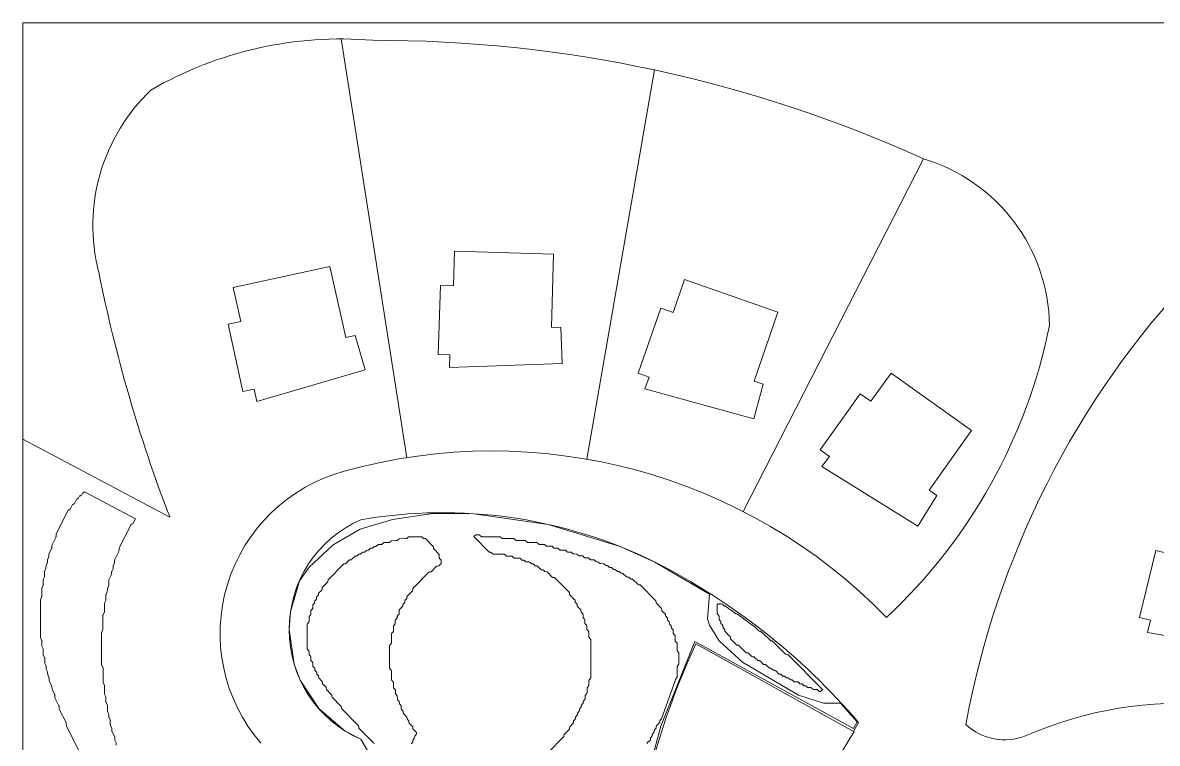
# Model space of a CAD drawing. Header units: inches. Extents: x 36 to 190, y -75 to 56.
# Drawn here: x 146.25 to 161.96, y -46.09 to -36.1 of the extents above; entities that cross this region are included whole.
import ezdxf

# ---------------------------------------------------------------- set-up
doc = ezdxf.new("R2010")
doc.units = ezdxf.units.IN
for name, color, linetype, lineweight in [('01_ORIGINAL_CAD', 7, 'Continuous', 20), ('02_APPROVED_PDF_OUTLINES', 7, 'Continuous', 15), ('03_ADDED_AREAS_SAME_COMPOSITION', 7, 'Continuous', 15), ('04_APPROVED_PERIMETER', 7, 'Continuous', 15)]:
    doc.layers.add(name, color=color, linetype=linetype, lineweight=lineweight)

# ---------------------------------------------------------------- blocks, each defined once
blk = doc.blocks.new('09_LOTUS')
at = {"layer": '01_ORIGINAL_CAD'}
for p, q in [((36.248, 17.906), (36.248, 55.9)), ((36.248, 55.9), (71.442, 55.9))]:
    blk.add_line(p, q, dxfattribs=at)
for points in [[(40.658, 55.675), (41.569, 49.871)], [(45, 55.245), (44.06, 49.85)], [(48.726, 54.013), (46.225, 49.126)], [(38.284, 49.049), (36.248, 50.129)]]:
    blk.add_lwpolyline(points, dxfattribs=at)
for points in [[(43.572, 51.68), (43.598, 52.69), (42.23, 52.734), (42.214, 52.252), (42.035, 52.258), (42.004, 51.303), (42.163, 51.298), (42.158, 51.123), (43.721, 51.177), (43.704, 51.675)], [(40.725, 51.537), (40.502, 52.523), (39.164, 52.23), (39.268, 51.758), (39.093, 51.72), (39.298, 50.787), (39.453, 50.821), (39.491, 50.65), (40.993, 51.087), (40.853, 51.565)], [(46.381, 50.933), (46.709, 51.889), (45.415, 52.34), (45.257, 51.885), (45.088, 51.944), (44.773, 51.041), (44.923, 50.989), (44.866, 50.824), (46.374, 50.409), (46.506, 50.889)], [(48.804, 49.422), (49.389, 50.246), (48.277, 51.045), (47.995, 50.654), (47.85, 50.758), (47.292, 49.982), (47.421, 49.889), (47.319, 49.747), (48.648, 48.921), (48.911, 49.345)], [(53.327, 47.704), (53.561, 48.687), (52.231, 49.012), (52.116, 48.544), (51.942, 48.586), (51.715, 47.658), (51.87, 47.62), (51.829, 47.45), (53.37, 47.181), (53.455, 47.672)]]:
    blk.add_lwpolyline(points, close=True, dxfattribs=at)
for points in [[(44.283, 37.084, 0.090917), (40.931, 45.968, -0.652582), (40.931, 49.011, -0.158741), (45.004, 48.425, -0.098355), (47.824, 46.203), (47.755, 46.078)], [(47.087, 44.63, -0.062406), (47.763, 46.073), (45.572, 47.29, 0.058367), (44.801, 44.944, 0.058367)], [(50.14, 46.014, -0.546754), (57.65, 41.045, 0.171391), (58.184, 40.351, 0.171391)]]:
    blk.add_lwpolyline(points, format="xyb", dxfattribs=at)
for centre, radius, start, end in [((40.658, 50.423), 5.252, 85.2142, 120.0956), ((41.139, 37.317), 18.339, 65.5622, 90.1344), ((39.813, 53.089), 2.593, 133.6015, 194.2753), ((48.026, 51.672), 2.444, 0.7167, 73.3418), ((57.911, 56.571), 21.019, 191.3089, 200.9684), ((61.436, 43.951), 12.326, 136.7478, 169.6154), ((43.034, 53.196), 7.583, 313.0815, 348.6437), ((42.751, 42.34), 7.624, 44.2289, 105.6047), ((41.312, 47.434), 2.33, 105.2161, 220.7715), ((49.852, 46.755), 0.794, 227.0981, 291.2465)]:
    blk.add_arc(centre, radius, start, end, dxfattribs=at)
at = {"layer": '02_APPROVED_PDF_OUTLINES'}
for points in [[(41.113, 45.91), (41.112, 45.912), (41.11, 45.915), (41.108, 45.918), (40.906, 46.122), (40.902, 46.145), (40.902, 46.148), (40.901, 46.151), (40.899, 46.154), (40.897, 46.156), (40.895, 46.159), (40.666, 46.39), (40.663, 46.413), (40.662, 46.416), (40.661, 46.419), (40.66, 46.422), (40.658, 46.425), (40.656, 46.427), (40.534, 46.55), (40.532, 46.57), (40.531, 46.574), (40.53, 46.577), (40.529, 46.58), (40.527, 46.583), (40.525, 46.586), (40.454, 46.658), (40.452, 46.678), (40.452, 46.681), (40.451, 46.684), (40.449, 46.688), (40.447, 46.69), (40.445, 46.693), (40.401, 46.738), (40.399, 46.758), (40.398, 46.762), (40.397, 46.765), (40.396, 46.768), (40.394, 46.771), (40.392, 46.774), (40.348, 46.818), (40.347, 46.835), (40.347, 46.839), (40.346, 46.842), (40.344, 46.845), (40.343, 46.848), (40.34, 46.851), (40.321, 46.871), (40.32, 46.889), (40.32, 46.892), (40.319, 46.896), (40.318, 46.899), (40.316, 46.902), (40.314, 46.905), (40.294, 46.926), (40.292, 46.946), (40.292, 46.949), (40.291, 46.953), (40.289, 46.956), (40.287, 46.959), (40.285, 46.961), (40.268, 46.979), (40.268, 47.019), (40.268, 47.023), (40.267, 47.026), (40.266, 47.029), (40.264, 47.033), (40.262, 47.035), (40.241, 47.059), (40.24, 47.103), (40.24, 47.106), (40.239, 47.109), (40.238, 47.112), (40.237, 47.114), (40.236, 47.117), (40.234, 47.119), (40.215, 47.14), (40.214, 47.183), (40.213, 47.186), (40.213, 47.189), (40.212, 47.192), (40.21, 47.195), (40.209, 47.197), (40.207, 47.2), (40.188, 47.22), (40.188, 47.564), (40.208, 47.587), (40.21, 47.59), (40.211, 47.593), (40.213, 47.596), (40.213, 47.6), (40.214, 47.603), (40.214, 47.671), (40.233, 47.691), (40.234, 47.693), (40.236, 47.696), (40.237, 47.699), (40.238, 47.702), (40.239, 47.705), (40.239, 47.708), (40.24, 47.752), (40.26, 47.775), (40.262, 47.778), (40.264, 47.781), (40.265, 47.784), (40.266, 47.788), (40.266, 47.791), (40.267, 47.832), (40.284, 47.849), (40.286, 47.852), (40.288, 47.855), (40.289, 47.858), (40.29, 47.861), (40.291, 47.865), (40.292, 47.885), (40.312, 47.906), (40.314, 47.909), (40.316, 47.912), (40.317, 47.915), (40.318, 47.918), (40.318, 47.922), (40.319, 47.939), (40.338, 47.96), (40.34, 47.962), (40.342, 47.965), (40.344, 47.969), (40.344, 47.972), (40.345, 47.976), (40.346, 47.992), (40.389, 48.037), (40.392, 48.04), (40.393, 48.043), (40.395, 48.046), (40.396, 48.049), (40.396, 48.052), (40.398, 48.072), (40.469, 48.144), (40.471, 48.147), (40.473, 48.15), (40.474, 48.153), (40.475, 48.156), (40.476, 48.16), (40.477, 48.18), (40.694, 48.4), (40.714, 48.402), (40.717, 48.402), (40.721, 48.403), (40.724, 48.405), (40.727, 48.407), (40.729, 48.409), (40.774, 48.454), (40.793, 48.455), (40.797, 48.456), (40.8, 48.457), (40.803, 48.458), (40.806, 48.46), (40.809, 48.463), (40.853, 48.507), (40.869, 48.508), (40.873, 48.508), (40.876, 48.509), (40.88, 48.51), (40.883, 48.512), (40.885, 48.514), (40.906, 48.534), (40.922, 48.534), (40.926, 48.535), (40.929, 48.536), (40.933, 48.537), (40.936, 48.539), (40.938, 48.541), (40.959, 48.561), (40.975, 48.561), (40.979, 48.562), (40.982, 48.563), (40.986, 48.564), (40.989, 48.566), (40.991, 48.568), (41.012, 48.587), (41.028, 48.588), (41.032, 48.589), (41.035, 48.59), (41.039, 48.591), (41.042, 48.593), (41.044, 48.595), (41.065, 48.615), (41.085, 48.617), (41.089, 48.617), (41.092, 48.618), (41.095, 48.62), (41.098, 48.621), (41.101, 48.624), (41.118, 48.641), (41.134, 48.642), (41.138, 48.642), (41.141, 48.643), (41.145, 48.645), (41.148, 48.647), (41.151, 48.649), (41.171, 48.668), (41.213, 48.669), (41.217, 48.669), (41.22, 48.67), (41.222, 48.671), (41.225, 48.672), (41.228, 48.674), (41.23, 48.676), (41.25, 48.695), (41.316, 48.695), (41.319, 48.695), (41.322, 48.696), (41.325, 48.697), (41.328, 48.698), (41.33, 48.699), (41.333, 48.701), (41.356, 48.721), (41.422, 48.722), (41.425, 48.722), (41.428, 48.723), (41.431, 48.723), (41.434, 48.725), (41.437, 48.726), (41.439, 48.728), (41.462, 48.748), (41.555, 48.749), (41.558, 48.749), (41.561, 48.749), (41.564, 48.75), (41.567, 48.752), (41.569, 48.753), (41.572, 48.755), (41.594, 48.775), (41.775, 48.775), (41.795, 48.757), (41.797, 48.754), (41.8, 48.753), (41.804, 48.751), (41.807, 48.75), (41.811, 48.75), (41.827, 48.749), (41.938, 48.637), (41.94, 48.617), (41.94, 48.614), (41.941, 48.61), (41.943, 48.607), (41.945, 48.604), (41.947, 48.602), (42.017, 48.531), (42.018, 48.487), (42.018, 48.484), (42.019, 48.481), (42.02, 48.478), (42.021, 48.476), (42.023, 48.473), (42.025, 48.471), (42.044, 48.451), (42.044, 48.403), (42.013, 48.371), (41.99, 48.368), (41.987, 48.367), (41.984, 48.366), (41.981, 48.365), (41.978, 48.363), (41.976, 48.361), (41.906, 48.29), (41.884, 48.287), (41.881, 48.286), (41.878, 48.285), (41.875, 48.284), (41.872, 48.282), (41.87, 48.28), (41.658, 48.065), (41.656, 48.063), (41.654, 48.06), (41.652, 48.057), (41.651, 48.054), (41.651, 48.051), (41.648, 48.028), (41.576, 47.955), (41.574, 47.953), (41.572, 47.95), (41.571, 47.947), (41.57, 47.943), (41.569, 47.94), (41.568, 47.92), (41.548, 47.899), (41.546, 47.896), (41.544, 47.893), (41.543, 47.89), (41.542, 47.886), (41.541, 47.883), (41.541, 47.865), (41.522, 47.845), (41.519, 47.842), (41.518, 47.839), (41.516, 47.836), (41.515, 47.832), (41.515, 47.829), (41.514, 47.812), (41.469, 47.765), (41.467, 47.762), (41.465, 47.76), (41.464, 47.757), (41.463, 47.754), (41.462, 47.751), (41.462, 47.748), (41.461, 47.704), (41.444, 47.687), (41.442, 47.684), (41.44, 47.681), (41.439, 47.678), (41.438, 47.675), (41.437, 47.671), (41.435, 47.651), (41.416, 47.63), (41.414, 47.628), (41.412, 47.625), (41.411, 47.622), (41.41, 47.62), (41.409, 47.617), (41.409, 47.614), (41.408, 47.569), (41.388, 47.546), (41.386, 47.543), (41.384, 47.54), (41.383, 47.537), (41.382, 47.533), (41.382, 47.53), (41.382, 47.462), (41.362, 47.439), (41.36, 47.436), (41.358, 47.433), (41.357, 47.429), (41.356, 47.426), (41.356, 47.422), (41.356, 47.3), (41.335, 47.274), (41.333, 47.271), (41.331, 47.268), (41.33, 47.265), (41.329, 47.262), (41.329, 47.258), (41.33, 46.963), (41.33, 46.96), (41.331, 46.956), (41.332, 46.953), (41.333, 46.95), (41.335, 46.947), (41.356, 46.921), (41.357, 46.799), (41.357, 46.796), (41.358, 46.792), (41.359, 46.789), (41.361, 46.786), (41.363, 46.783), (41.383, 46.76), (41.384, 46.692), (41.384, 46.688), (41.385, 46.685), (41.386, 46.681), (41.388, 46.678), (41.39, 46.675), (41.41, 46.652), (41.41, 46.611), (41.411, 46.608), (41.411, 46.604), (41.413, 46.601), (41.414, 46.598), (41.416, 46.595), (41.437, 46.572), (41.438, 46.527), (41.438, 46.524), (41.439, 46.522), (41.44, 46.519), (41.441, 46.516), (41.443, 46.513), (41.445, 46.511), (41.464, 46.49), (41.466, 46.47), (41.466, 46.466), (41.467, 46.463), (41.469, 46.46), (41.471, 46.457), (41.473, 46.454), (41.49, 46.437), (41.49, 46.397), (41.491, 46.393), (41.491, 46.39), (41.493, 46.386), (41.494, 46.383), (41.497, 46.38), (41.517, 46.357), (41.518, 46.339), (41.518, 46.336), (41.519, 46.333), (41.52, 46.33), (41.521, 46.328), (41.523, 46.325), (41.525, 46.323), (41.57, 46.276), (41.571, 46.259), (41.571, 46.255), (41.572, 46.252), (41.574, 46.248), (41.576, 46.245), (41.578, 46.243), (41.597, 46.222), (41.598, 46.205), (41.598, 46.202), (41.599, 46.199), (41.6, 46.196), (41.601, 46.194), (41.603, 46.191), (41.605, 46.189), (41.651, 46.141), (41.652, 46.121), (41.653, 46.117), (41.654, 46.114), (41.655, 46.111), (41.657, 46.108), (41.659, 46.106), (41.703, 46.061), (41.703, 46.04), (41.686, 46.023), (41.684, 46.02), (41.682, 46.017), (41.681, 46.014), (41.68, 46.011), (41.679, 46.008), (41.677, 45.987), (41.658, 45.966), (41.656, 45.963), (41.654, 45.96), (41.653, 45.957), (41.652, 45.954), (41.651, 45.95), (41.651, 45.933), (41.632, 45.912), (41.629, 45.91)], [(43.535, 45.794), (43.736, 45.997), (43.738, 46), (43.74, 46.003), (43.741, 46.005), (43.742, 46.008), (43.743, 46.012), (43.746, 46.035), (43.815, 46.105), (43.817, 46.107), (43.819, 46.11), (43.821, 46.113), (43.822, 46.116), (43.822, 46.119), (43.825, 46.142), (43.872, 46.191), (43.874, 46.193), (43.875, 46.195), (43.877, 46.198), (43.878, 46.201), (43.878, 46.204), (43.879, 46.207), (43.879, 46.224), (43.897, 46.242), (43.899, 46.244), (43.901, 46.247), (43.902, 46.25), (43.903, 46.253), (43.904, 46.257), (43.905, 46.277), (43.925, 46.298), (43.927, 46.301), (43.929, 46.304), (43.93, 46.307), (43.931, 46.311), (43.931, 46.314), (43.932, 46.331), (43.951, 46.352), (43.953, 46.355), (43.955, 46.358), (43.957, 46.361), (43.958, 46.364), (43.958, 46.368), (43.959, 46.385), (43.976, 46.403), (43.978, 46.405), (43.98, 46.408), (43.981, 46.411), (43.982, 46.415), (43.983, 46.418), (43.985, 46.438), (44.004, 46.459), (44.006, 46.462), (44.008, 46.465), (44.01, 46.468), (44.01, 46.472), (44.011, 46.475), (44.012, 46.492), (44.031, 46.513), (44.033, 46.515), (44.034, 46.518), (44.035, 46.521), (44.036, 46.524), (44.037, 46.527), (44.037, 46.53), (44.038, 46.574), (44.058, 46.597), (44.061, 46.6), (44.062, 46.603), (44.063, 46.606), (44.064, 46.61), (44.065, 46.613), (44.065, 46.681), (44.085, 46.704), (44.087, 46.707), (44.089, 46.71), (44.09, 46.714), (44.091, 46.717), (44.091, 46.721), (44.091, 46.789), (44.111, 46.812), (44.113, 46.815), (44.115, 46.818), (44.116, 46.821), (44.117, 46.825), (44.117, 46.828), (44.116, 47.344), (44.116, 47.347), (44.115, 47.351), (44.114, 47.354), (44.112, 47.357), (44.11, 47.36), (44.09, 47.383), (44.089, 47.451), (44.089, 47.455), (44.088, 47.458), (44.087, 47.462), (44.085, 47.465), (44.083, 47.468), (44.063, 47.491), (44.062, 47.535), (44.062, 47.538), (44.061, 47.541), (44.06, 47.544), (44.059, 47.547), (44.057, 47.549), (44.055, 47.552), (44.036, 47.572), (44.035, 47.616), (44.035, 47.619), (44.034, 47.622), (44.033, 47.624), (44.032, 47.627), (44.03, 47.63), (44.028, 47.632), (44.01, 47.652), (44.009, 47.696), (44.008, 47.699), (44.008, 47.702), (44.007, 47.705), (44.005, 47.708), (44.004, 47.71), (44.002, 47.713), (43.982, 47.734), (43.98, 47.754), (43.98, 47.757), (43.979, 47.761), (43.977, 47.764), (43.976, 47.767), (43.973, 47.769), (43.929, 47.814), (43.929, 47.831), (43.928, 47.834), (43.927, 47.838), (43.926, 47.841), (43.924, 47.844), (43.922, 47.847), (43.902, 47.868), (43.901, 47.888), (43.9, 47.891), (43.899, 47.895), (43.898, 47.898), (43.896, 47.901), (43.893, 47.903), (43.822, 47.975), (43.821, 47.995), (43.82, 47.999), (43.819, 48.002), (43.818, 48.005), (43.816, 48.008), (43.814, 48.011), (43.623, 48.203), (43.621, 48.205), (43.618, 48.207), (43.614, 48.208), (43.611, 48.209), (43.608, 48.21), (43.588, 48.212), (43.517, 48.283), (43.514, 48.285), (43.511, 48.287), (43.508, 48.289), (43.505, 48.29), (43.501, 48.29), (43.481, 48.292), (43.461, 48.312), (43.458, 48.314), (43.455, 48.316), (43.451, 48.317), (43.448, 48.318), (43.444, 48.319), (43.428, 48.319), (43.384, 48.364), (43.381, 48.366), (43.378, 48.368), (43.375, 48.369), (43.372, 48.37), (43.368, 48.371), (43.348, 48.373), (43.328, 48.392), (43.325, 48.395), (43.322, 48.396), (43.319, 48.398), (43.315, 48.399), (43.312, 48.399), (43.295, 48.4), (43.275, 48.419), (43.272, 48.421), (43.27, 48.423), (43.267, 48.424), (43.264, 48.425), (43.261, 48.426), (43.258, 48.426), (43.215, 48.427), (43.198, 48.444), (43.195, 48.446), (43.192, 48.448), (43.189, 48.45), (43.186, 48.451), (43.183, 48.451), (43.163, 48.453), (43.142, 48.473), (43.139, 48.475), (43.137, 48.476), (43.134, 48.478), (43.131, 48.479), (43.128, 48.479), (43.125, 48.48), (43.055, 48.48), (43.032, 48.501), (43.03, 48.503), (43.027, 48.504), (43.024, 48.506), (43.022, 48.506), (43.019, 48.507), (43.016, 48.507), (42.949, 48.507), (42.926, 48.528), (42.923, 48.529), (42.921, 48.531), (42.918, 48.532), (42.915, 48.533), (42.912, 48.534), (42.909, 48.534), (42.763, 48.534), (42.743, 48.553), (42.741, 48.555), (42.738, 48.557), (42.734, 48.558), (42.731, 48.559), (42.727, 48.56), (42.711, 48.56), (42.495, 48.779), (42.495, 48.779), (42.496, 48.779), (42.499, 48.78), (42.502, 48.782), (42.505, 48.784), (42.507, 48.786), (42.524, 48.803), (42.571, 48.803), (42.594, 48.783), (42.597, 48.781), (42.599, 48.779), (42.602, 48.778), (42.605, 48.777), (42.608, 48.777), (42.611, 48.776), (42.863, 48.776), (42.886, 48.756), (42.889, 48.754), (42.891, 48.753), (42.894, 48.751), (42.897, 48.75), (42.9, 48.75), (42.903, 48.75), (43.049, 48.75), (43.072, 48.729), (43.074, 48.727), (43.077, 48.726), (43.08, 48.725), (43.083, 48.724), (43.086, 48.723), (43.089, 48.723), (43.209, 48.723), (43.231, 48.703), (43.234, 48.701), (43.236, 48.699), (43.239, 48.698), (43.242, 48.697), (43.245, 48.696), (43.248, 48.696), (43.368, 48.696), (43.391, 48.676), (43.393, 48.674), (43.396, 48.672), (43.398, 48.671), (43.401, 48.67), (43.404, 48.67), (43.407, 48.67), (43.474, 48.669), (43.497, 48.649), (43.499, 48.647), (43.502, 48.646), (43.505, 48.644), (43.508, 48.644), (43.51, 48.643), (43.513, 48.643), (43.58, 48.643), (43.6, 48.624), (43.602, 48.622), (43.605, 48.62), (43.607, 48.619), (43.61, 48.618), (43.613, 48.617), (43.616, 48.617), (43.66, 48.616), (43.683, 48.596), (43.685, 48.594), (43.688, 48.592), (43.691, 48.591), (43.693, 48.59), (43.696, 48.589), (43.699, 48.589), (43.766, 48.589), (43.786, 48.57), (43.788, 48.568), (43.791, 48.567), (43.793, 48.565), (43.796, 48.564), (43.799, 48.564), (43.802, 48.563), (43.845, 48.562), (43.865, 48.543), (43.868, 48.541), (43.87, 48.54), (43.873, 48.538), (43.876, 48.537), (43.879, 48.537), (43.882, 48.537), (43.925, 48.536), (43.945, 48.517), (43.947, 48.515), (43.95, 48.513), (43.953, 48.512), (43.956, 48.511), (43.959, 48.51), (43.962, 48.51), (44.005, 48.509), (44.025, 48.49), (44.027, 48.488), (44.03, 48.486), (44.032, 48.485), (44.035, 48.484), (44.038, 48.483), (44.041, 48.483), (44.085, 48.482), (44.108, 48.462), (44.11, 48.46), (44.113, 48.458), (44.116, 48.457), (44.118, 48.456), (44.121, 48.456), (44.124, 48.455), (44.164, 48.455), (44.181, 48.438), (44.184, 48.436), (44.187, 48.434), (44.19, 48.433), (44.193, 48.432), (44.196, 48.431), (44.216, 48.429), (44.237, 48.41), (44.24, 48.408), (44.242, 48.406), (44.245, 48.405), (44.248, 48.404), (44.251, 48.403), (44.254, 48.403), (44.297, 48.402), (44.314, 48.385), (44.317, 48.382), (44.319, 48.38), (44.323, 48.379), (44.326, 48.378), (44.329, 48.377), (44.349, 48.376), (44.37, 48.356), (44.373, 48.354), (44.376, 48.352), (44.379, 48.35), (44.383, 48.35), (44.386, 48.349), (44.403, 48.348), (44.423, 48.329), (44.426, 48.327), (44.429, 48.325), (44.432, 48.324), (44.436, 48.323), (44.439, 48.322), (44.456, 48.322), (44.476, 48.302), (44.479, 48.3), (44.482, 48.298), (44.485, 48.297), (44.489, 48.296), (44.492, 48.296), (44.509, 48.295), (44.529, 48.276), (44.532, 48.273), (44.535, 48.271), (44.539, 48.27), (44.542, 48.269), (44.546, 48.269), (44.562, 48.268), (44.606, 48.224), (44.609, 48.222), (44.612, 48.22), (44.615, 48.218), (44.618, 48.217), (44.622, 48.217), (44.642, 48.215), (44.662, 48.195), (44.665, 48.193), (44.668, 48.191), (44.671, 48.19), (44.675, 48.189), (44.678, 48.188), (44.695, 48.188), (44.766, 48.117), (44.768, 48.114), (44.771, 48.112), (44.774, 48.111), (44.778, 48.11), (44.781, 48.109), (44.801, 48.108), (45.018, 47.888), (45.02, 47.868), (45.021, 47.865), (45.022, 47.861), (45.023, 47.858), (45.025, 47.855), (45.027, 47.853), (45.098, 47.781), (45.1, 47.761), (45.101, 47.757), (45.102, 47.754), (45.103, 47.751), (45.105, 47.748), (45.107, 47.745), (45.151, 47.701), (45.152, 47.684), (45.152, 47.68), (45.153, 47.677), (45.155, 47.674), (45.156, 47.671), (45.159, 47.668), (45.178, 47.647), (45.178, 47.63), (45.179, 47.627), (45.18, 47.623), (45.181, 47.62), (45.183, 47.617), (45.185, 47.614), (45.204, 47.594), (45.205, 47.577), (45.206, 47.573), (45.206, 47.57), (45.208, 47.566), (45.21, 47.563), (45.212, 47.561), (45.231, 47.54), (45.233, 47.519), (45.234, 47.516), (45.235, 47.513), (45.236, 47.509), (45.238, 47.507), (45.24, 47.504), (45.257, 47.486), (45.258, 47.443), (45.259, 47.44), (45.259, 47.437), (45.26, 47.434), (45.262, 47.431), (45.263, 47.429), (45.265, 47.426), (45.284, 47.406), (45.284, 47.339), (45.285, 47.335), (45.285, 47.332), (45.287, 47.328), (45.288, 47.325), (45.291, 47.322), (45.311, 47.299), (45.311, 47.205), (45.311, 47.201), (45.312, 47.198), (45.313, 47.194), (45.315, 47.191), (45.317, 47.188), (45.338, 47.165), (45.338, 47.008), (45.318, 46.985), (45.316, 46.983), (45.314, 46.979), (45.313, 46.976), (45.312, 46.973), (45.312, 46.969), (45.312, 46.836), (45.289, 46.796), (45.288, 46.792), (45.095, 46.252), (45.081, 46.237), (45.079, 46.234), (45.078, 46.231), (45.076, 46.228), (45.075, 46.225), (45.075, 46.221), (45.074, 46.204), (45.031, 46.16), (45.028, 46.157), (45.026, 46.154), (45.025, 46.151), (45.024, 46.148), (45.024, 46.144), (45.022, 46.124), (45.002, 46.103), (45, 46.1), (44.998, 46.097), (44.997, 46.094), (44.996, 46.09), (44.996, 46.087), (44.995, 46.07), (44.976, 46.049), (44.974, 46.046), (44.972, 46.043), (44.97, 46.04), (44.97, 46.037), (44.969, 46.033), (44.968, 46.016), (44.949, 45.995), (44.947, 45.993), (44.945, 45.99), (44.944, 45.986), (44.943, 45.983), (44.943, 45.979), (44.942, 45.963), (44.898, 45.918), (44.896, 45.915), (44.894, 45.912), (44.893, 45.909)]]:
    blk.add_lwpolyline(points, dxfattribs=at)
blk.add_lwpolyline([(45.906, 47.85), (45.908, 47.849), (45.91, 47.847), (45.913, 47.846), (45.916, 47.845), (45.919, 47.844), (45.942, 47.841), (45.961, 47.822), (45.963, 47.82), (45.966, 47.818), (45.968, 47.817), (45.971, 47.816), (45.974, 47.815), (45.982, 47.814), (46.043, 47.767), (46.045, 47.765), (46.048, 47.763), (46.051, 47.762), (46.054, 47.762), (46.062, 47.76), (46.122, 47.713), (46.125, 47.711), (46.129, 47.709), (46.15, 47.701), (46.396, 47.516), (46.439, 47.474), (46.442, 47.472), (46.444, 47.47), (46.447, 47.468), (46.45, 47.467), (46.453, 47.467), (46.465, 47.465), (46.5, 47.439), (46.599, 47.34), (46.601, 47.337), (46.604, 47.335), (46.607, 47.334), (46.61, 47.333), (46.614, 47.332), (46.631, 47.331), (46.645, 47.319), (46.809, 47.154), (46.811, 47.152), (46.814, 47.15), (46.817, 47.148), (46.82, 47.147), (46.823, 47.147), (46.846, 47.143), (47.329, 46.656), (47.329, 46.656), (47.328, 46.655), (47.325, 46.654), (47.322, 46.653), (47.319, 46.651), (47.317, 46.649), (47.3, 46.632), (47.279, 46.632), (47.26, 46.651), (47.257, 46.653), (47.255, 46.654), (47.252, 46.656), (47.249, 46.657), (47.246, 46.657), (47.243, 46.657), (47.2, 46.658), (47.176, 46.679), (47.174, 46.681), (47.172, 46.682), (47.169, 46.683), (47.166, 46.684), (47.163, 46.685), (47.16, 46.685), (47.12, 46.685), (47.103, 46.702), (47.101, 46.705), (47.098, 46.707), (47.095, 46.708), (47.091, 46.709), (47.088, 46.71), (47.068, 46.711), (47.047, 46.731), (47.044, 46.733), (47.041, 46.735), (47.038, 46.736), (47.035, 46.737), (47.031, 46.738), (47.014, 46.739), (46.994, 46.758), (46.992, 46.76), (46.989, 46.761), (46.986, 46.763), (46.983, 46.764), (46.98, 46.764), (46.977, 46.765), (46.934, 46.766), (46.914, 46.785), (46.912, 46.787), (46.908, 46.789), (46.905, 46.79), (46.902, 46.791), (46.898, 46.791), (46.881, 46.792), (46.861, 46.811), (46.858, 46.814), (46.855, 46.815), (46.852, 46.817), (46.849, 46.818), (46.845, 46.818), (46.829, 46.819), (46.811, 46.836), (46.808, 46.839), (46.805, 46.841), (46.802, 46.842), (46.799, 46.843), (46.796, 46.844), (46.776, 46.845), (46.755, 46.865), (46.752, 46.867), (46.749, 46.869), (46.746, 46.87), (46.742, 46.871), (46.739, 46.872), (46.722, 46.873), (46.678, 46.917), (46.676, 46.919), (46.673, 46.921), (46.67, 46.922), (46.666, 46.923), (46.663, 46.924), (46.643, 46.926), (46.622, 46.945), (46.619, 46.948), (46.616, 46.95), (46.613, 46.951), (46.609, 46.952), (46.606, 46.952), (46.59, 46.953), (46.545, 46.997), (46.543, 46.999), (46.54, 47.001), (46.537, 47.003), (46.533, 47.004), (46.53, 47.004), (46.51, 47.006), (46.466, 47.051), (46.463, 47.053), (46.46, 47.055), (46.457, 47.056), (46.454, 47.057), (46.45, 47.058), (46.431, 47.06), (46.386, 47.104), (46.383, 47.107), (46.38, 47.109), (46.377, 47.11), (46.374, 47.111), (46.37, 47.112), (46.351, 47.113), (46.306, 47.158), (46.304, 47.16), (46.301, 47.162), (46.297, 47.164), (46.294, 47.165), (46.291, 47.165), (46.271, 47.167), (46.173, 47.265), (46.171, 47.268), (46.168, 47.269), (46.165, 47.271), (46.161, 47.272), (46.158, 47.272), (46.138, 47.274), (46.053, 47.36), (46.052, 47.38), (46.051, 47.383), (46.05, 47.386), (46.049, 47.39), (46.047, 47.392), (46.044, 47.395), (45.974, 47.467), (45.973, 47.483), (45.973, 47.487), (45.972, 47.49), (45.971, 47.494), (45.969, 47.497), (45.966, 47.499), (45.947, 47.52), (45.947, 47.537), (45.946, 47.541), (45.945, 47.544), (45.944, 47.547), (45.942, 47.55), (45.94, 47.553), (45.92, 47.574), (45.918, 47.594), (45.918, 47.598), (45.917, 47.601), (45.915, 47.604), (45.914, 47.607), (45.911, 47.61), (45.894, 47.627), (45.893, 47.671), (45.893, 47.674), (45.892, 47.677), (45.891, 47.68), (45.89, 47.682), (45.888, 47.685), (45.886, 47.687), (45.868, 47.707), (45.867, 47.836), (45.871, 47.84), (45.887, 47.84), (45.891, 47.841), (45.894, 47.842), (45.898, 47.843), (45.901, 47.845), (45.903, 47.847)], close=True, dxfattribs=at)
at = {"layer": '03_ADDED_AREAS_SAME_COMPOSITION'}
blk.add_lwpolyline([(37.029, 45.802), (36.854, 46.148), (36.851, 46.189), (36.85, 46.193), (36.85, 46.196), (36.848, 46.199), (36.754, 46.386), (36.752, 46.423), (36.752, 46.427), (36.751, 46.43), (36.75, 46.433), (36.694, 46.545), (36.692, 46.582), (36.692, 46.585), (36.691, 46.589), (36.689, 46.592), (36.654, 46.663), (36.652, 46.701), (36.652, 46.704), (36.651, 46.708), (36.649, 46.711), (36.614, 46.782), (36.613, 46.816), (36.613, 46.819), (36.612, 46.823), (36.61, 46.826), (36.594, 46.861), (36.593, 46.895), (36.592, 46.898), (36.592, 46.902), (36.59, 46.905), (36.573, 46.941), (36.572, 46.979), (36.571, 46.982), (36.57, 46.985), (36.569, 46.989), (36.554, 47.02), (36.553, 47.089), (36.553, 47.092), (36.552, 47.096), (36.551, 47.099), (36.533, 47.139), (36.533, 47.212), (36.532, 47.216), (36.531, 47.219), (36.53, 47.222), (36.513, 47.258), (36.512, 47.331), (36.512, 47.335), (36.511, 47.338), (36.51, 47.342), (36.493, 47.377), (36.493, 47.903), (36.51, 47.943), (36.512, 47.946), (36.512, 47.95), (36.512, 47.953), (36.513, 48.062), (36.529, 48.097), (36.531, 48.1), (36.531, 48.104), (36.532, 48.107), (36.532, 48.181), (36.55, 48.221), (36.551, 48.224), (36.552, 48.227), (36.552, 48.231), (36.552, 48.3), (36.568, 48.331), (36.569, 48.334), (36.57, 48.337), (36.57, 48.341), (36.572, 48.379), (36.589, 48.414), (36.59, 48.418), (36.591, 48.421), (36.591, 48.425), (36.592, 48.458), (36.609, 48.494), (36.61, 48.497), (36.611, 48.501), (36.611, 48.504), (36.612, 48.537), (36.647, 48.609), (36.649, 48.612), (36.65, 48.615), (36.65, 48.619), (36.652, 48.656), (36.707, 48.767), (36.709, 48.771), (36.709, 48.774), (36.71, 48.778), (36.711, 48.815), (36.876, 49.143), (36.886, 49.145), (36.889, 49.146), (36.892, 49.147), (36.895, 49.149), (36.898, 49.151), (36.9, 49.153), (36.902, 49.155), (36.904, 49.158), (36.936, 49.223), (36.946, 49.224), (36.949, 49.225), (36.952, 49.226), (36.955, 49.228), (36.957, 49.23), (36.96, 49.232), (36.962, 49.235), (36.964, 49.238), (36.996, 49.301), (37.001, 49.302), (37.004, 49.302), (37.007, 49.303), (37.01, 49.304), (37.013, 49.306), (37.015, 49.307), (37.018, 49.31), (37.02, 49.312), (37.021, 49.315), (37.035, 49.341), (37.041, 49.341), (37.044, 49.342), (37.047, 49.343), (37.05, 49.344), (37.053, 49.345), (37.055, 49.347), (37.058, 49.349), (37.059, 49.352), (37.061, 49.354), (37.075, 49.38), (37.081, 49.381), (37.084, 49.382), (37.087, 49.382), (37.09, 49.384), (37.093, 49.385), (37.095, 49.387), (37.097, 49.389), (37.099, 49.392), (37.101, 49.394), (37.103, 49.398), (37.808, 49.024), (37.773, 48.955), (37.76, 48.951), (37.757, 48.95), (37.754, 48.948), (37.751, 48.946), (37.748, 48.944), (37.746, 48.941), (37.744, 48.938), (37.585, 48.621), (37.583, 48.618), (37.583, 48.614), (37.582, 48.611), (37.579, 48.57), (37.524, 48.458), (37.522, 48.455), (37.521, 48.452), (37.521, 48.448), (37.519, 48.411), (37.502, 48.375), (37.501, 48.371), (37.5, 48.368), (37.5, 48.365), (37.499, 48.331), (37.482, 48.295), (37.481, 48.292), (37.48, 48.289), (37.48, 48.285), (37.479, 48.252), (37.443, 48.176), (37.441, 48.173), (37.441, 48.169), (37.44, 48.166), (37.439, 48.093), (37.424, 48.061), (37.423, 48.058), (37.422, 48.055), (37.421, 48.051), (37.42, 48.014), (37.403, 47.978), (37.402, 47.974), (37.401, 47.971), (37.4, 47.967), (37.4, 47.894), (37.382, 47.854), (37.381, 47.851), (37.38, 47.847), (37.38, 47.844), (37.38, 47.735), (37.362, 47.695), (37.361, 47.692), (37.36, 47.689), (37.36, 47.685), (37.36, 47.496), (37.342, 47.452), (37.341, 47.449), (37.34, 47.446), (37.34, 47.443), (37.341, 47.006), (37.341, 47.003), (37.341, 47), (37.342, 46.997), (37.361, 46.952), (37.361, 46.764), (37.361, 46.76), (37.362, 46.757), (37.363, 46.754), (37.381, 46.714), (37.381, 46.605), (37.381, 46.602), (37.382, 46.598), (37.383, 46.595), (37.401, 46.555), (37.401, 46.486), (37.401, 46.482), (37.402, 46.479), (37.403, 46.476), (37.421, 46.436), (37.422, 46.363), (37.422, 46.359), (37.423, 46.356), (37.424, 46.352), (37.441, 46.316), (37.443, 46.279), (37.443, 46.275), (37.444, 46.272), (37.446, 46.269), (37.461, 46.237), (37.461, 46.169), (37.462, 46.165), (37.462, 46.162), (37.464, 46.158), (37.481, 46.119), (37.482, 46.085), (37.483, 46.081), (37.483, 46.078), (37.485, 46.074), (37.522, 45.999), (37.522, 45.966), (37.523, 45.962), (37.523, 45.959), (37.525, 45.955), (37.542, 45.92), (37.542, 45.886)], dxfattribs=at)
at = {"layer": '04_APPROVED_PERIMETER'}
blk.add_lwpolyline([(41.524, 44.931), (40.931, 45.968), (40.715, 46.083), (40.351, 46.393), (40.093, 46.789), (40.008, 47.011), (39.938, 47.49), (39.956, 47.733), (40.083, 48.165), (40.214, 48.352), (40.55, 48.665), (40.921, 48.88), (41.372, 49.015), (41.929, 49.096), (42.495, 49.095), (43.526, 48.947), (44.523, 48.639), (45.004, 48.425), (45.759, 47.98), (45.733, 47.637), (45.761, 47.551), (45.897, 47.332), (46.219, 47.035), (46.992, 46.578), (47.34, 46.47), (47.576, 46.47), (47.806, 46.21), (47.756, 46.117), (45.559, 47.322), (45.085, 46.151), (44.774, 44.985)], dxfattribs=at)

msp = doc.modelspace()

# ---------------------------------------------------------------- block references
msp.add_blockref('09_LOTUS', (110, -92))

doc.saveas('drawing.dxf')
